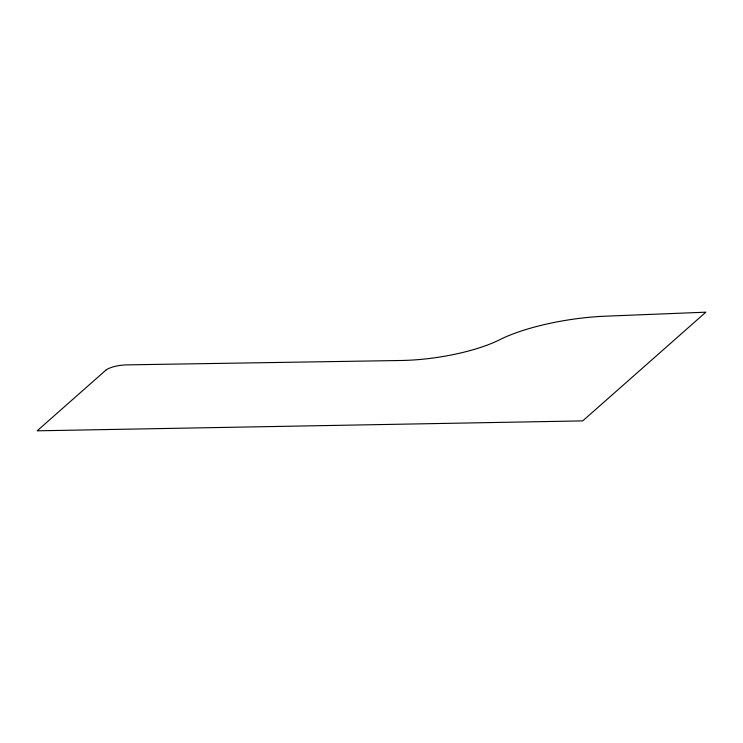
<?xml version="1.0" encoding="UTF-8"?>
<svg xmlns="http://www.w3.org/2000/svg" width="743" height="743" viewBox="0 0 743 743"><rect width="100%" height="100%" fill="white"/><g stroke="black" fill="none" stroke-linecap="round" stroke-linejoin="round"><path stroke-width="1.11" d="M105.812 370.209L37.15 430.819L582.707 420.891L705.85 312.181L605.703 316.174A93.404 25.113 -8.7 0 0 501.534 338.836L498.107 340.498A81.73 21.974 -8.7 0 1 401.917 360.476L126.663 364.878A15.566 4.189 -8.7 0 0 105.812 370.209"/></g></svg>
